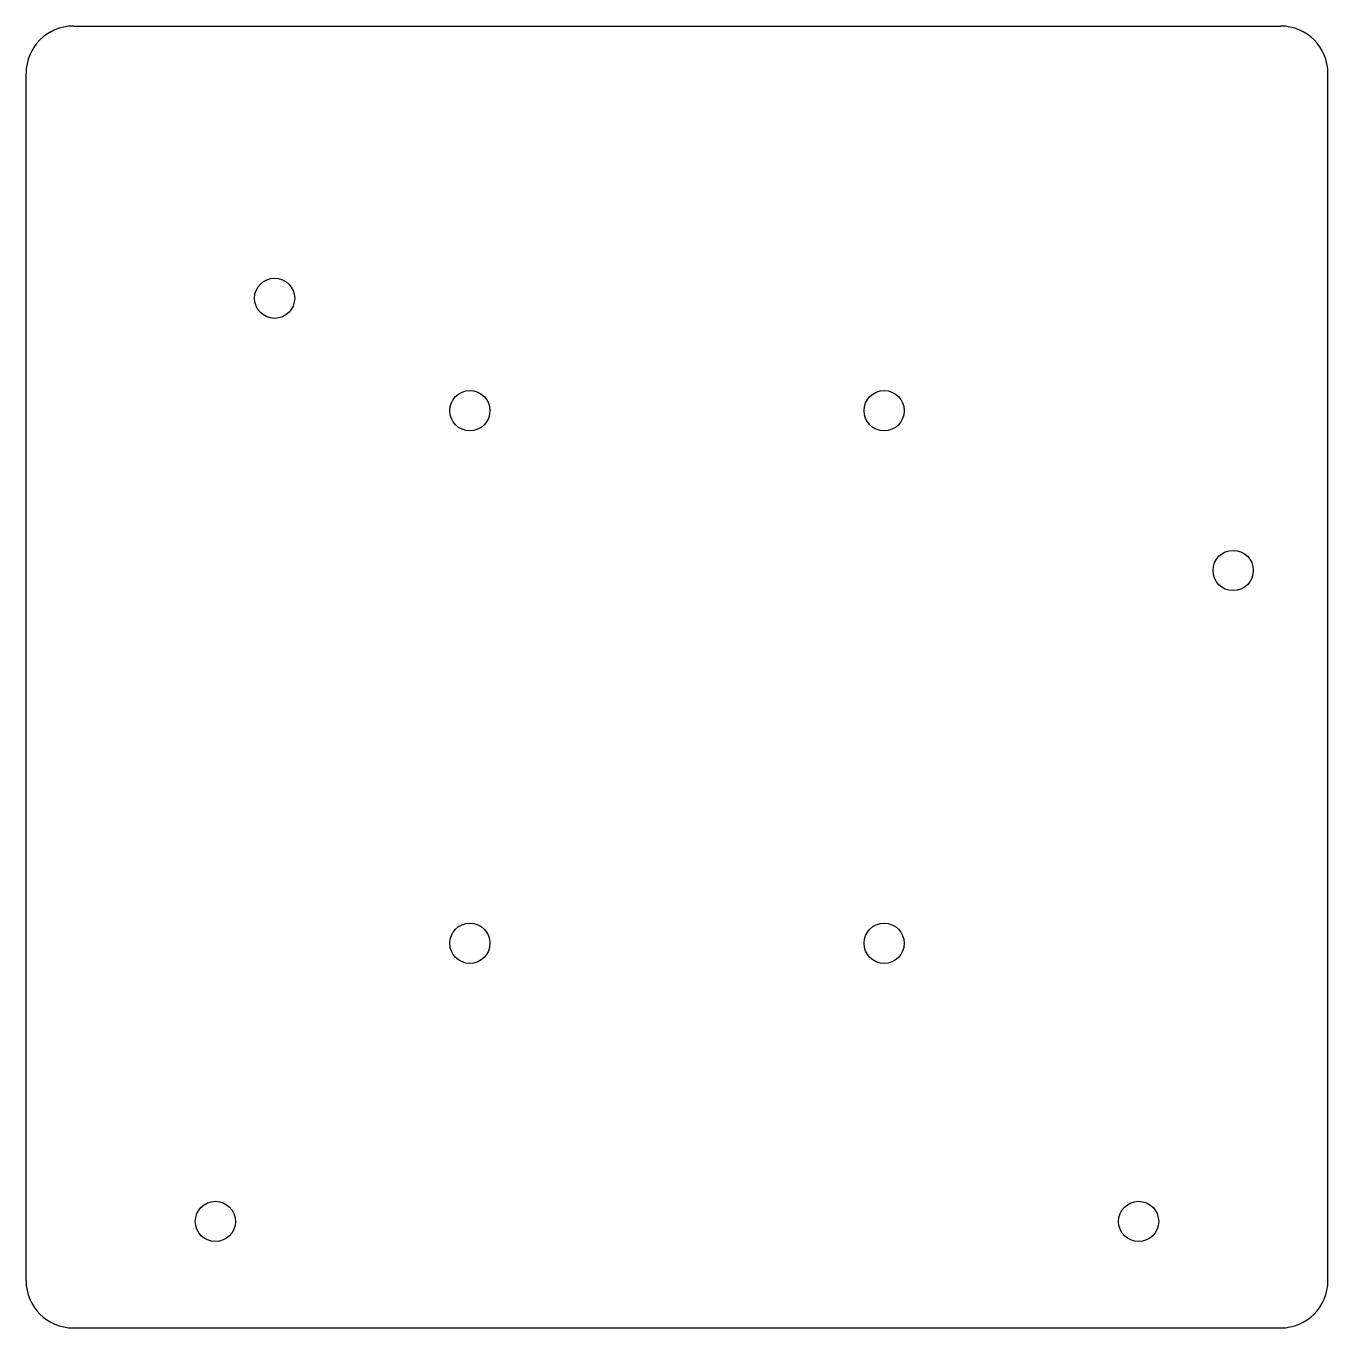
# Model space of a CAD drawing. Header units: millimetres. Extents: x 0 to 110, y 0 to 110.
import ezdxf

# ---------------------------------------------------------------- set-up
doc = ezdxf.new("R2010")
doc.units = ezdxf.units.MM

msp = doc.modelspace()

# ---------------------------------------------------------------- linework, layer by layer
at = {"layer": 'CUT'}
for p, q in [((4, 110), (106, 110)), ((0, 4), (0, 106)), ((110, 4), (110, 106)), ((4, 0), (106, 0))]:
    msp.add_line(p, q, dxfattribs=at)
for centre in [(21, 87), (37.5, 77.5), (72.5, 77.5), (101.99, 64), (37.5, 32.5), (72.5, 32.5), (16, 9), (94, 9)]:
    msp.add_circle(centre, 1.7, dxfattribs=at)
for centre, start, end in [((4, 106), 90, 180), ((106, 106), 0, 90), ((4, 4), 180, 270), ((106, 4), 270, 360)]:
    msp.add_arc(centre, 4, start, end, dxfattribs=at)

doc.saveas('drawing.dxf')
